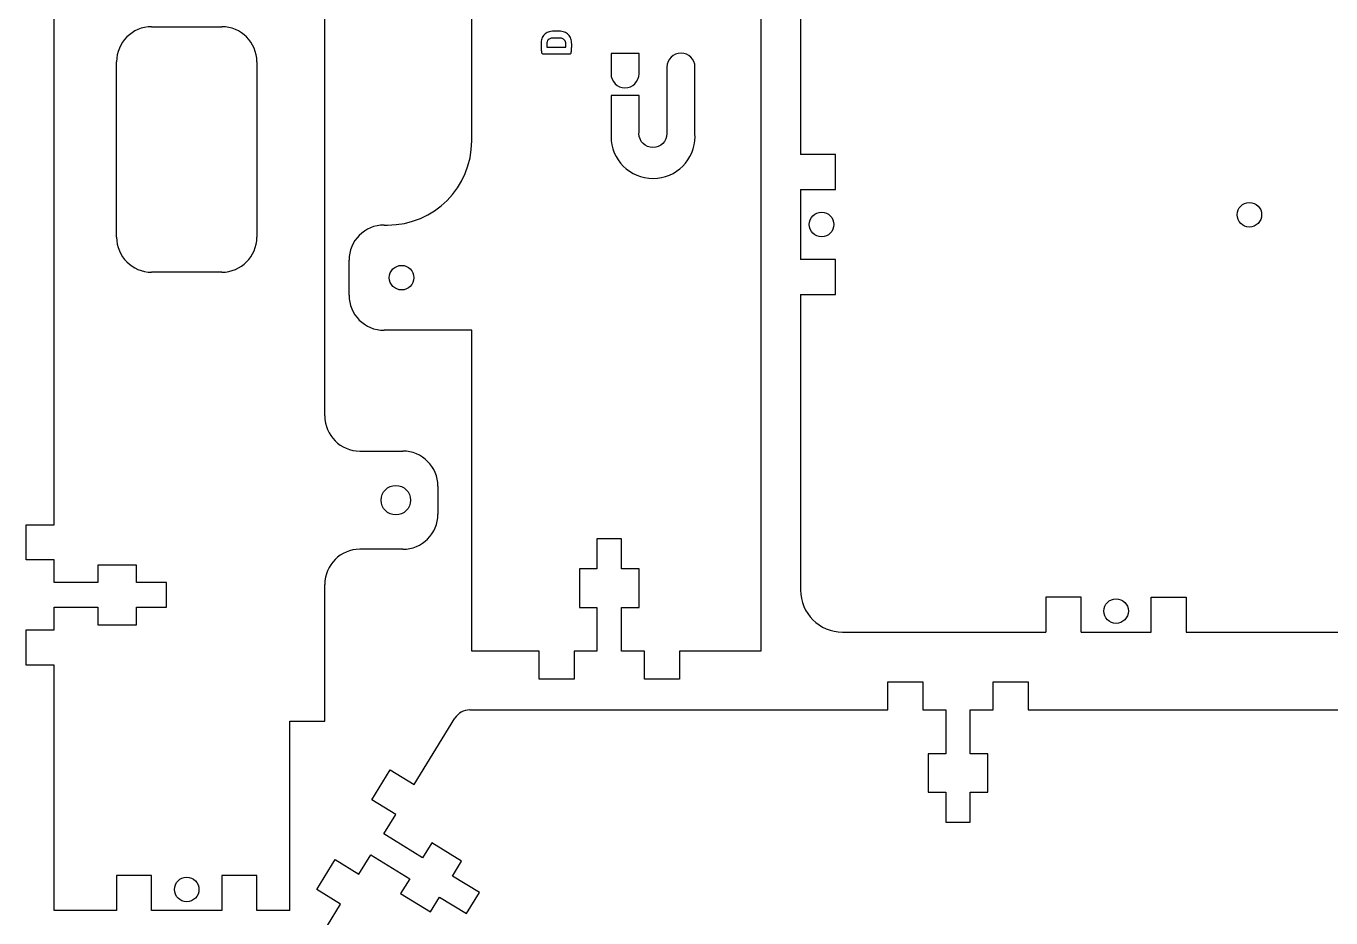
# Model space of a CAD drawing. Header units: millimetres. Extents: x -166 to 219, y -300 to 75.
# Drawn here: x -166.5 to 19.6, y -174.3 to -47.2 of the extents above; entities that cross this region are included whole.
import ezdxf

# ---------------------------------------------------------------- set-up
doc = ezdxf.new("R2010")
doc.units = ezdxf.units.MM

msp = doc.modelspace()

# ---------------------------------------------------------------- linework, layer by layer
at = {"color": 7, "linetype": 'Continuous', "lineweight": 25}
for p, q in [((-61.7, 70.72), (-61.7, -136.28)), ((-102.92, -63.53), (-102.92, -2.03)), ((-162.46, -118.25), (-162.46, -11.25)), ((-56.04, -25.45), (-56.04, -65.45)), ((-123.87, -102.75), (-123.87, -26.75)), ((-148.56, -47.25), (-138.56, -47.25)), ((-90.5, -47.88), (-91.21, -47.88)), ((-92.21, -50.15), (-89.51, -50.15)), ((-90.5, -48.87), (-91.23, -48.87)), ((-92.76, -51.13), (-88.94, -51.13)), ((-83.06, -51.05), (-83.06, -53.97)), ((-79.07, -51.05), (-83.06, -51.05)), ((-79.07, -53.97), (-79.07, -51.05)), ((-153.56, -77.25), (-153.56, -52.25)), ((-133.56, -52.25), (-133.56, -77.25)), ((-75.08, -53.01), (-75.08, -62.49)), ((-71.09, -62.76), (-71.09, -53.01)), ((-83.06, -57.08), (-83.06, -62.51)), ((-79.07, -57.08), (-83.06, -57.08)), ((-79.07, -62.33), (-79.07, -57.08)), ((-83.06, -62.51), (-83.05, -62.51)), ((-75.08, -62.49), (-75.09, -62.49)), ((-51.04, -65.45), (-56.04, -65.45)), ((-51.04, -70.45), (-51.04, -65.45)), ((-56.04, -70.45), (-51.04, -70.45)), ((-56.04, -70.45), (-56.04, -80.45)), ((-115.42, -75.53), (-114.92, -75.53)), ((-120.42, -85.53), (-120.42, -80.53)), ((-51.04, -80.45), (-56.04, -80.45)), ((-51.04, -85.45), (-51.04, -80.45)), ((-138.56, -82.25), (-148.56, -82.25)), ((-56.04, -85.45), (-51.04, -85.45)), ((-56.04, -85.45), (-56.04, -127.56)), ((-102.92, -90.53), (-115.42, -90.53)), ((-102.92, -136.28), (-102.92, -90.53)), ((-118.87, -107.75), (-112.74, -107.75)), ((-107.74, -112.75), (-107.74, -116.75)), ((-166.46, -118.25), (-162.46, -118.25)), ((-166.46, -123.25), (-166.46, -118.25)), ((-85.06, -120.28), (-85.06, -124.53)), ((-81.56, -120.28), (-85.06, -120.28)), ((-81.56, -124.53), (-81.56, -120.28)), ((-112.74, -121.75), (-118.87, -121.75)), ((-162.46, -123.25), (-166.46, -123.25)), ((-162.46, -126.5), (-162.46, -123.25)), ((-156.21, -124), (-156.21, -126.5)), ((-150.71, -124), (-156.21, -124)), ((-150.71, -126.5), (-150.71, -124)), ((-87.56, -124.53), (-87.56, -130.03)), ((-85.06, -124.53), (-87.56, -124.53)), ((-79.06, -124.53), (-81.56, -124.53)), ((-79.06, -130.03), (-79.06, -124.53)), ((-156.21, -126.5), (-162.46, -126.5)), ((-146.46, -126.5), (-150.71, -126.5)), ((-146.46, -130), (-146.46, -126.5)), ((-123.87, -146.25), (-123.87, -126.75)), ((-162.46, -130), (-156.21, -130)), ((-162.46, -133.25), (-162.46, -130)), ((-156.21, -130), (-156.21, -132.5)), ((-150.71, -130), (-146.46, -130)), ((-150.71, -132.5), (-150.71, -130)), ((-87.56, -130.03), (-85.06, -130.03)), ((-85.06, -130.03), (-85.06, -136.28)), ((-81.56, -130.03), (-79.06, -130.03)), ((-81.56, -136.28), (-81.56, -130.03)), ((-21.04, -128.56), (-21.04, -133.56)), ((-16.04, -128.56), (-21.04, -128.56)), ((-16.04, -133.56), (-16.04, -128.56)), ((-6.04, -133.56), (-6.04, -128.56)), ((-6.04, -128.56), (-1.04, -128.56)), ((-1.04, -128.56), (-1.04, -133.56)), ((-166.46, -133.25), (-162.46, -133.25)), ((-166.46, -138.25), (-166.46, -133.25)), ((-156.21, -132.5), (-150.71, -132.5)), ((-50.04, -133.56), (-21.04, -133.56)), ((-16.04, -133.56), (-6.04, -133.56)), ((-1.04, -133.56), (105.96, -133.56)), ((-93.31, -136.28), (-102.92, -136.28)), ((-93.31, -140.28), (-93.31, -136.28)), ((-88.31, -136.28), (-88.31, -140.28)), ((-85.06, -136.28), (-88.31, -136.28)), ((-78.31, -136.28), (-81.56, -136.28)), ((-78.31, -140.28), (-78.31, -136.28)), ((-61.7, -136.28), (-73.31, -136.28)), ((-73.31, -136.28), (-73.31, -140.28)), ((-162.46, -138.25), (-166.46, -138.25)), ((-162.46, -173.25), (-162.46, -138.25)), ((-88.31, -140.28), (-93.31, -140.28)), ((-73.31, -140.28), (-78.31, -140.28)), ((-43.59, -140.65), (-38.59, -140.65)), ((-43.59, -144.65), (-43.59, -140.65)), ((-38.59, -140.65), (-38.59, -144.65)), ((-28.59, -140.65), (-23.59, -140.65)), ((-28.59, -144.65), (-28.59, -140.65)), ((-23.59, -140.65), (-23.59, -144.65)), ((-103.19, -144.65), (-43.59, -144.65)), ((-38.59, -144.65), (-35.34, -144.65)), ((-35.34, -144.65), (-35.34, -150.9)), ((-31.84, -144.65), (-28.59, -144.65)), ((-31.84, -150.9), (-31.84, -144.65)), ((-23.59, -144.65), (83.41, -144.65)), ((-128.87, -173.25), (-128.87, -146.25)), ((-128.87, -146.25), (-123.87, -146.25)), ((-111.14, -155.29), (-105.32, -145.84)), ((-37.84, -150.9), (-37.84, -156.4)), ((-35.34, -150.9), (-37.84, -150.9)), ((-29.34, -150.9), (-31.84, -150.9)), ((-29.34, -156.4), (-29.34, -150.9)), ((-117.17, -157.46), (-114.55, -153.2)), ((-114.55, -153.2), (-111.14, -155.29)), ((-113.76, -159.55), (-117.17, -157.46)), ((-37.84, -156.4), (-35.34, -156.4)), ((-35.34, -156.4), (-35.34, -160.65)), ((-31.84, -156.4), (-29.34, -156.4)), ((-31.84, -160.65), (-31.84, -156.4)), ((-115.46, -162.32), (-113.76, -159.55)), ((-35.34, -160.65), (-31.84, -160.65)), ((-109.92, -165.73), (-115.46, -162.32)), ((-108.61, -163.6), (-109.92, -165.73)), ((-104.36, -166.22), (-108.61, -163.6)), ((-119, -168.07), (-117.29, -165.3)), ((-117.29, -165.3), (-111.76, -168.71)), ((-125.02, -170.23), (-122.4, -165.98)), ((-122.4, -165.98), (-119, -168.07)), ((-105.66, -168.34), (-104.36, -166.22)), ((-153.56, -168.25), (-153.56, -173.25)), ((-148.56, -168.25), (-153.56, -168.25)), ((-148.56, -173.25), (-148.56, -168.25)), ((-138.56, -168.25), (-138.56, -173.25)), ((-133.56, -168.25), (-138.56, -168.25)), ((-133.56, -173.25), (-133.56, -168.25)), ((-111.76, -168.71), (-113.07, -170.84)), ((-101.83, -170.7), (-105.66, -168.34)), ((-121.62, -172.33), (-125.02, -170.23)), ((-113.07, -170.84), (-108.81, -173.46)), ((-103.67, -173.68), (-101.83, -170.7)), ((-142.57, -206.4), (-121.62, -172.33)), ((-108.81, -173.46), (-107.5, -171.33)), ((-107.5, -171.33), (-103.67, -173.68)), ((-153.56, -173.25), (-162.46, -173.25)), ((-138.56, -173.25), (-148.56, -173.25)), ((-128.87, -173.25), (-133.56, -173.25))]:
    msp.add_line(p, q, dxfattribs=at)
for centre, radius in [((7.96, -74.06), 1.75), ((-53.04, -75.45), 1.75), ((-112.92, -83.03), 1.75), ((-113.74, -114.75), 2.1), ((-11.04, -130.56), 1.75), ((-143.56, -170.25), 1.75)]:
    msp.add_circle(centre, radius, dxfattribs=at)
for centre, radius, start, end in [((-148.56, -52.25), 5, 90, 180), ((-138.56, -52.25), 5, 0, 90), ((-114.92, -63.53), 12, 270, 0), ((-115.42, -80.53), 5, 90, 180), ((-148.56, -77.25), 5, 180, 270), ((-138.56, -77.25), 5, 270, 0), ((-115.42, -85.53), 5, 180, 270), ((-118.87, -102.75), 5, 180, 270), ((-112.74, -112.75), 5, 0, 90), ((-112.74, -116.75), 5, 270, 0), ((-118.87, -126.75), 5, 90, 180), ((-50.04, -127.56), 6, 180, 270), ((-103.19, -147.15), 2.5, 90, 148.4119)]:
    msp.add_arc(centre, radius, start, end, dxfattribs=at)
for points in [[(-92.01, -48.02), (-92.24, -48.11), (-92.42, -48.23), (-92.58, -48.39)], [(-91.21, -47.88), (-91.5, -47.88), (-91.78, -47.93), (-92.01, -48.02)], [(-89.7, -48.02), (-89.93, -47.93), (-90.2, -47.88), (-90.5, -47.88)], [(-89.13, -48.39), (-89.29, -48.23), (-89.47, -48.11), (-89.7, -48.02)], [(-92.92, -48.96), (-92.99, -49.19), (-93.04, -49.44), (-93.04, -49.74)], [(-93.04, -49.74), (-93.04, -49.85), (-93.04, -49.99), (-93.04, -50.1)], [(-93.04, -50.1), (-93.04, -50.22), (-93.01, -50.33), (-93.01, -50.44)], [(-92.58, -48.39), (-92.74, -48.55), (-92.85, -48.73), (-92.92, -48.96)], [(-92.17, -49.39), (-92.19, -49.51), (-92.21, -49.62), (-92.21, -49.74)], [(-92.21, -49.74), (-92.21, -49.8), (-92.21, -49.9), (-92.21, -49.96)], [(-92.21, -49.96), (-92.21, -50.03), (-92.21, -50.1), (-92.21, -50.15)], [(-92.01, -49.12), (-92.08, -49.19), (-92.14, -49.28), (-92.17, -49.39)], [(-91.71, -48.93), (-91.82, -48.98), (-91.94, -49.03), (-92.01, -49.12)], [(-91.23, -48.87), (-91.44, -48.87), (-91.6, -48.89), (-91.71, -48.93)], [(-90.02, -48.93), (-90.15, -48.89), (-90.32, -48.87), (-90.5, -48.87)], [(-89.72, -49.12), (-89.79, -49.05), (-89.9, -48.98), (-90.02, -48.93)], [(-89.56, -49.39), (-89.58, -49.28), (-89.65, -49.21), (-89.72, -49.12)], [(-89.51, -49.74), (-89.51, -49.6), (-89.54, -49.48), (-89.56, -49.39)], [(-89.51, -49.96), (-89.51, -49.9), (-89.51, -49.8), (-89.51, -49.74)], [(-89.51, -50.15), (-89.51, -50.1), (-89.51, -50.03), (-89.51, -49.96)], [(-88.78, -48.96), (-88.85, -48.73), (-88.97, -48.55), (-89.13, -48.39)], [(-88.67, -49.74), (-88.67, -49.44), (-88.71, -49.19), (-88.78, -48.96)], [(-88.69, -50.44), (-88.69, -50.33), (-88.67, -50.22), (-88.67, -50.1)], [(-88.67, -50.1), (-88.67, -49.96), (-88.67, -49.85), (-88.67, -49.74)], [(-93.01, -50.44), (-93.01, -50.56), (-92.99, -50.65), (-92.99, -50.74)], [(-92.99, -50.74), (-92.99, -50.83), (-92.99, -50.9), (-92.97, -50.97)], [(-92.97, -50.97), (-92.95, -51.02), (-92.92, -51.06), (-92.9, -51.08)], [(-92.9, -51.08), (-92.88, -51.11), (-92.83, -51.13), (-92.76, -51.13)], [(-88.94, -51.13), (-88.87, -51.13), (-88.83, -51.11), (-88.81, -51.08)], [(-88.81, -51.08), (-88.76, -51.06), (-88.74, -51.02), (-88.74, -50.97)], [(-88.74, -50.97), (-88.74, -50.9), (-88.71, -50.83), (-88.71, -50.74)], [(-88.71, -50.74), (-88.71, -50.65), (-88.69, -50.56), (-88.69, -50.44)], [(-73.08, -51.02), (-74.18, -51.02), (-75.08, -51.91), (-75.08, -53.01)], [(-71.09, -53.01), (-71.09, -51.91), (-71.98, -51.02), (-73.08, -51.02)], [(-83.06, -53.97), (-83.06, -55.07), (-82.17, -55.96), (-81.07, -55.96)], [(-81.07, -55.96), (-79.96, -55.96), (-79.07, -55.07), (-79.07, -53.97)], [(-83.05, -62.51), (-83.06, -62.64), (-83.06, -62.77), (-83.06, -62.9)], [(-83.06, -62.9), (-83.06, -66.21), (-80.38, -68.89), (-77.07, -68.89)], [(-79.08, -62.48), (-79.08, -62.43), (-79.07, -62.38), (-79.07, -62.33)], [(-77.09, -64.47), (-78.19, -64.47), (-79.08, -63.58), (-79.08, -62.48)], [(-75.09, -62.49), (-75.1, -63.58), (-75.99, -64.47), (-77.09, -64.47)], [(-77.07, -68.89), (-73.76, -68.89), (-71.08, -66.21), (-71.08, -62.9)], [(-71.08, -62.9), (-71.08, -62.86), (-71.09, -62.81), (-71.09, -62.76)]]:
    msp.add_open_spline(points, degree=3, dxfattribs=at)

doc.saveas('drawing.dxf')
